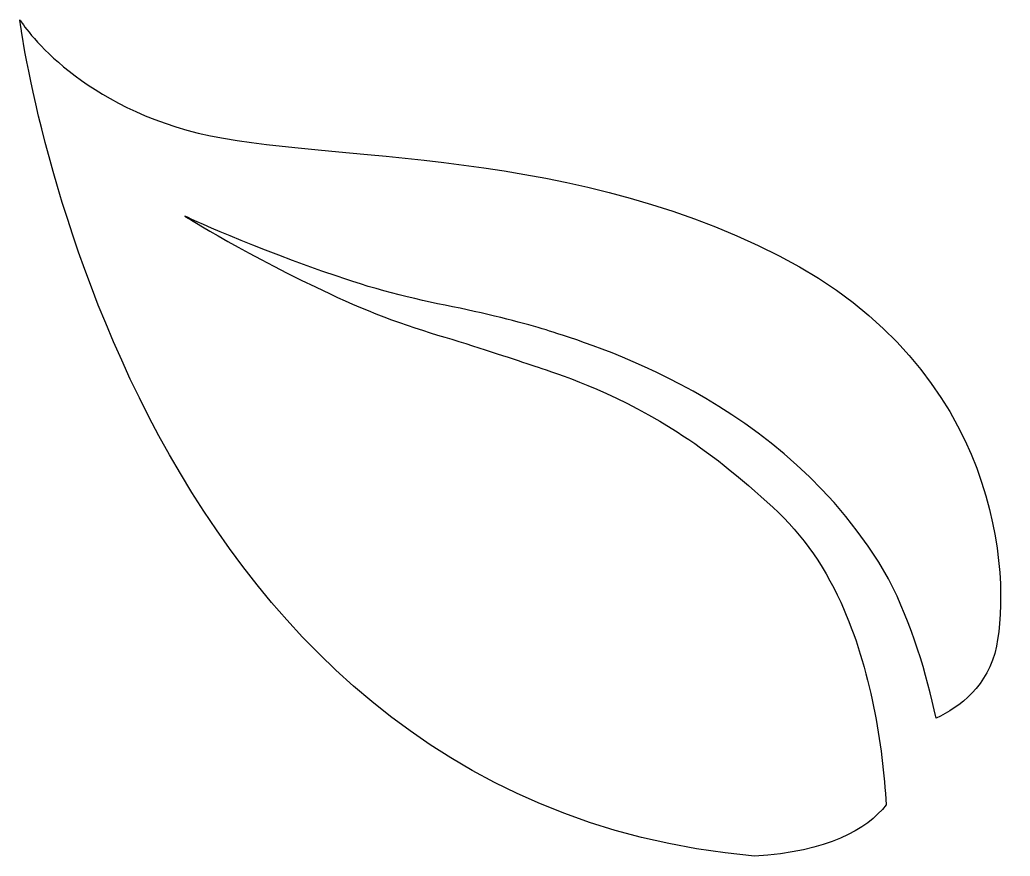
# Model space of a CAD drawing. Header units: centimetres. Extents: x -12.3 to 12.5, y -10.5 to 10.5.
import ezdxf

# ---------------------------------------------------------------- set-up
doc = ezdxf.new("R2010")
doc.units = ezdxf.units.CM
doc.header["$MEASUREMENT"] = 0
doc.layers.add('Layer 1', color=7, linetype='Continuous')

msp = doc.modelspace()

# ---------------------------------------------------------------- linework, layer by layer
at = {"layer": 'Layer 1'}
msp.add_open_spline([(6.73489, 4.55036), (1.13599, 7.42649), (-5.11469, 6.8511), (-8.10548, 7.69517), (-8.10548, 7.69517), (-11.09721, 8.53871), (-12.28611, 10.45591), (-12.28611, 10.45591), (-12.28611, 10.45591), (-12.28611, 10.45604), (-9.79334, -9.06328), (6.12106, -10.48163), (6.12106, -10.48163), (7.96296, -10.37125), (8.92559, -9.81528), (9.42081, -9.19766), (9.42081, -9.19766), (9.32537, -7.69509), (9.05042, -5.8225), (8.27887, -4.12348), (8.27887, -4.12348), (7.83691, -3.15069), (7.20884, -2.26931), (6.43827, -1.62206), (6.43827, -1.62206), (5.59605, -0.84977), (4.81714, -0.25628), (4.03392, 0.23391), (4.03392, 0.23391), (2.48579, 1.194), (1.12842, 1.6122), (0.69803, 1.75987), (0.69803, 1.75987), (0.26337, 1.90058), (-0.51548, 2.16447), (-1.45909, 2.45752), (-1.45909, 2.45752), (-2.39826, 2.72845), (-3.53731, 3.11911), (-4.5095, 3.59637), (-4.5095, 3.59637), (-6.50176, 4.50958), (-8.15302, 5.53958), (-8.15054, 5.53992), (-8.15054, 5.53992), (-8.15451, 5.53939), (-6.38807, 4.71995), (-4.33609, 4.03867), (-4.33609, 4.03867), (-3.3007, 3.66868), (-2.24427, 3.42558), (-1.25695, 3.23444), (-1.25695, 3.23444), (-0.28476, 3.02476), (0.53579, 2.81179), (0.98764, 2.66479), (0.98764, 2.66479), (1.83248, 2.37007), (6.89454, 1.01207), (9.48076, -3.53887), (9.48076, -3.53887), (10.06509, -4.7005), (10.43196, -5.90332), (10.66948, -7.02999), (10.66948, -7.02999), (11.25455, -6.7531), (11.982, -6.21825), (12.18038, -5.22812), (12.18038, -5.22812), (12.52542, -3.50248), (12.33342, 1.6743), (6.73483, 4.5504), (6.73483, 4.5504), (6.73483, 4.5504), (6.73489, 4.55041), (6.73489, 4.55041), (6.73489, 4.55041), (6.73489, 4.55041), (6.73489, 4.55036), (6.73489, 4.55036)], degree=3, knots=[0, 0, 0, 0, 0.04761905, 0.04761905, 0.04761905, 0.04761905, 0.0952381, 0.0952381, 0.0952381, 0.0952381, 0.14285714, 0.14285714, 0.14285714, 0.14285714, 0.19047619, 0.19047619, 0.19047619, 0.19047619, 0.23809524, 0.23809524, 0.23809524, 0.23809524, 0.28571429, 0.28571429, 0.28571429, 0.28571429, 0.33333333, 0.33333333, 0.33333333, 0.33333333, 0.38095238, 0.38095238, 0.38095238, 0.38095238, 0.42857143, 0.42857143, 0.42857143, 0.42857143, 0.47619048, 0.47619048, 0.47619048, 0.47619048, 0.52380952, 0.52380952, 0.52380952, 0.52380952, 0.57142857, 0.57142857, 0.57142857, 0.57142857, 0.61904762, 0.61904762, 0.61904762, 0.61904762, 0.66666667, 0.66666667, 0.66666667, 0.66666667, 0.71428571, 0.71428571, 0.71428571, 0.71428571, 0.76190476, 0.76190476, 0.76190476, 0.76190476, 0.80952381, 0.80952381, 0.80952381, 0.80952381, 0.85714286, 0.85714286, 0.85714286, 0.85714286, 0.9047619, 0.9047619, 0.9047619, 0.9047619, 1, 1, 1, 1], dxfattribs=at)

doc.saveas('drawing.dxf')
